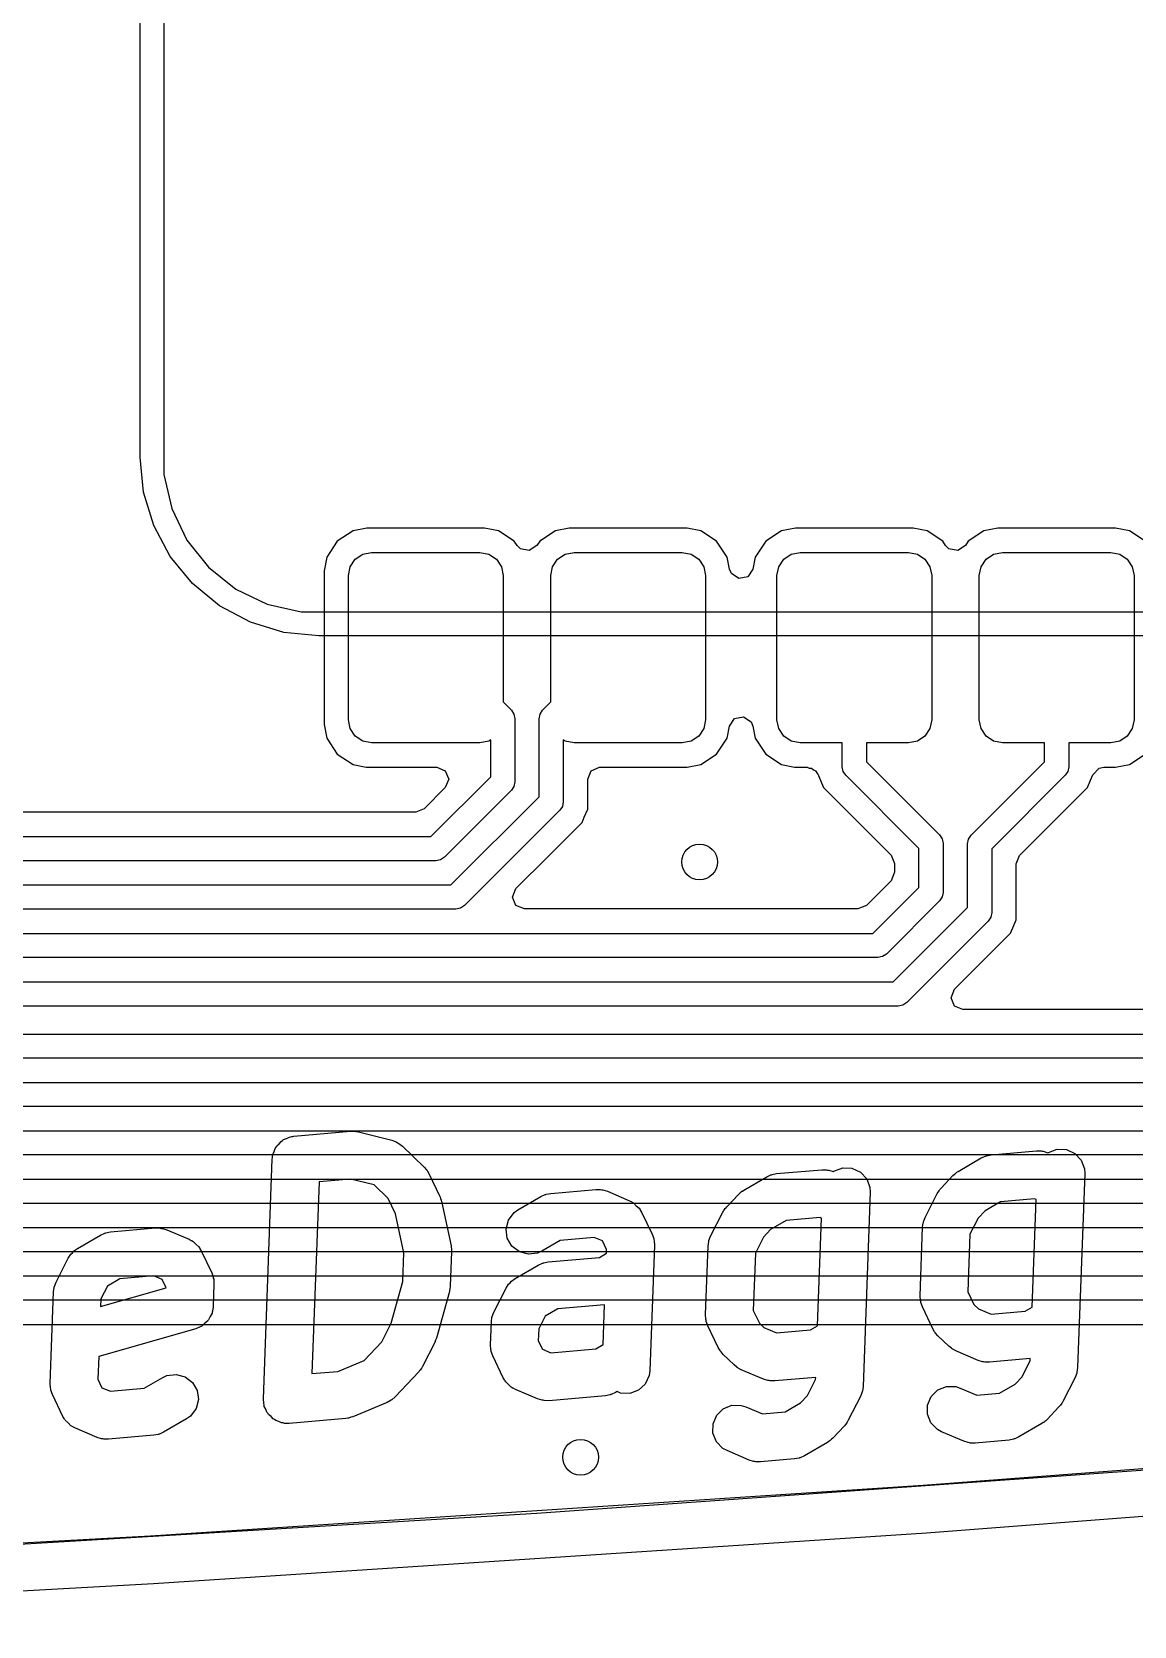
# Model space of a CAD drawing. Extents: x 94.3 to 177.3, y -118.1 to -62.3.
# Drawn here: x 153.2 to 157.83, y -117.21 to -110.51 of the extents above; entities that cross this region are included whole.
import ezdxf

# ---------------------------------------------------------------- set-up
doc = ezdxf.new("R2010")
doc.units = 0
doc.layers.add('BLACK', color=7, linetype='CONTINUOUS')

msp = doc.modelspace()

# ---------------------------------------------------------------- linework, layer by layer
at = {"layer": 'BLACK', "linetype": 'CONTINUOUS'}
for p, q in [((153.65, -112.3), (153.65, -100.5)), ((153.75, -100.5), (153.75, -112.3)), ((153.664411, -112.446318), (153.65, -112.3)), ((153.75, -112.3), (153.75, -112.373237)), ((153.75, -112.373237), (153.782594, -112.51604)), ((153.70709, -112.587013), (153.664411, -112.446318)), ((153.782594, -112.51604), (153.846147, -112.648009)), ((153.776398, -112.716678), (153.70709, -112.587013)), ((154.544464, -112.609103), (154.478307, -112.653307)), ((154.544468, -112.609102), (154.544464, -112.609103)), ((154.602797, -112.5975), (154.544468, -112.609102)), ((154.602802, -112.5975), (154.602797, -112.5975)), ((155.097198, -112.5975), (154.602802, -112.5975)), ((155.097202, -112.5975), (155.097198, -112.5975)), ((155.155531, -112.609102), (155.097202, -112.5975)), ((155.155535, -112.609103), (155.155531, -112.609102)), ((155.221692, -112.653307), (155.155535, -112.609103)), ((155.394464, -112.609103), (155.328307, -112.653307)), ((155.394468, -112.609102), (155.394464, -112.609103)), ((155.452797, -112.5975), (155.394468, -112.609102)), ((155.452802, -112.5975), (155.452797, -112.5975)), ((155.947198, -112.5975), (155.452802, -112.5975)), ((155.947202, -112.5975), (155.947198, -112.5975)), ((156.005531, -112.609102), (155.947202, -112.5975)), ((156.005535, -112.609103), (156.005531, -112.609102)), ((156.071692, -112.653307), (156.005535, -112.609103)), ((156.344464, -112.609103), (156.278307, -112.653307)), ((156.344468, -112.609102), (156.344464, -112.609103)), ((156.402797, -112.5975), (156.344468, -112.609102)), ((156.402802, -112.5975), (156.402797, -112.5975)), ((156.897198, -112.5975), (156.402802, -112.5975)), ((156.897202, -112.5975), (156.897198, -112.5975)), ((156.955531, -112.609102), (156.897202, -112.5975)), ((156.955535, -112.609103), (156.955531, -112.609102)), ((157.021692, -112.653307), (156.955535, -112.609103)), ((157.194464, -112.609103), (157.128307, -112.653307)), ((157.194468, -112.609102), (157.194464, -112.609103)), ((157.252797, -112.5975), (157.194468, -112.609102)), ((157.252802, -112.5975), (157.252797, -112.5975)), ((157.747198, -112.5975), (157.252802, -112.5975)), ((157.747202, -112.5975), (157.747198, -112.5975)), ((157.805531, -112.609102), (157.747202, -112.5975)), ((157.805535, -112.609103), (157.805531, -112.609102)), ((157.871692, -112.653307), (157.805535, -112.609103)), ((153.846147, -112.648009), (153.937472, -112.762528)), ((154.478307, -112.653307), (154.434103, -112.719464)), ((155.233426, -112.670869), (155.221692, -112.653307)), ((155.247222, -112.684665), (155.233426, -112.670869)), ((155.316574, -112.670869), (155.284755, -112.69213)), ((155.328307, -112.653307), (155.316574, -112.670869)), ((156.115896, -112.719464), (156.071692, -112.653307)), ((156.278307, -112.653307), (156.234103, -112.719464)), ((157.033426, -112.670869), (157.021692, -112.653307)), ((157.047222, -112.684665), (157.033426, -112.670869)), ((157.116574, -112.670869), (157.084755, -112.69213)), ((157.128307, -112.653307), (157.116574, -112.670869)), ((153.86967, -112.83033), (153.776398, -112.716678)), ((154.434102, -112.719468), (154.4225, -112.777797)), ((154.434103, -112.719464), (154.434102, -112.719468)), ((154.532422, -112.760188), (154.553557, -112.728557)), ((154.553557, -112.728557), (154.585188, -112.707422)), ((154.585188, -112.707422), (154.6225, -112.7)), ((154.6225, -112.7), (155.0775, -112.7)), ((155.0775, -112.7), (155.114812, -112.707422)), ((155.114812, -112.707422), (155.146443, -112.728557)), ((155.146443, -112.728557), (155.167578, -112.760188)), ((155.284755, -112.69213), (155.247222, -112.684665)), ((155.382422, -112.760188), (155.403557, -112.728557)), ((155.403557, -112.728557), (155.435188, -112.707422)), ((155.435188, -112.707422), (155.4725, -112.7)), ((155.4725, -112.7), (155.9275, -112.7)), ((155.9275, -112.7), (155.964812, -112.707422)), ((155.964812, -112.707422), (155.996443, -112.728557)), ((155.996443, -112.728557), (156.017578, -112.760188)), ((156.115897, -112.719468), (156.115896, -112.719464)), ((156.125961, -112.770064), (156.115897, -112.719468)), ((156.234102, -112.719468), (156.224039, -112.770064)), ((156.234103, -112.719464), (156.234102, -112.719468)), ((156.332422, -112.760188), (156.353557, -112.728557)), ((156.353557, -112.728557), (156.385188, -112.707422)), ((156.385188, -112.707422), (156.4225, -112.7)), ((156.4225, -112.7), (156.8775, -112.7)), ((156.8775, -112.7), (156.914812, -112.707422)), ((156.914812, -112.707422), (156.946443, -112.728557)), ((156.946443, -112.728557), (156.967578, -112.760188)), ((157.084755, -112.69213), (157.047222, -112.684665)), ((157.182422, -112.760188), (157.203557, -112.728557)), ((157.203557, -112.728557), (157.235188, -112.707422)), ((157.235188, -112.707422), (157.2725, -112.7)), ((157.2725, -112.7), (157.7275, -112.7)), ((157.7275, -112.7), (157.764812, -112.707422)), ((157.764812, -112.707422), (157.796443, -112.728557)), ((157.796443, -112.728557), (157.817578, -112.760188)), ((153.937472, -112.762528), (154.051991, -112.853853)), ((154.4225, -112.777797), (154.4225, -113.422202)), ((154.525, -112.7975), (154.532422, -112.760188)), ((154.525, -113.4025), (154.525, -112.7975)), ((155.167578, -112.760188), (155.175, -112.7975)), ((155.175, -112.7975), (155.175, -113.328158)), ((155.375, -112.7975), (155.382422, -112.760188)), ((155.375, -113.328158), (155.375, -112.7975)), ((156.017578, -112.760188), (156.025, -112.7975)), ((156.025, -112.7975), (156.025, -113.4025)), ((156.133427, -112.788089), (156.125961, -112.770064)), ((156.165246, -112.809349), (156.133427, -112.788089)), ((156.202779, -112.801883), (156.165246, -112.809349)), ((156.224039, -112.770064), (156.202779, -112.801883)), ((156.325, -112.7975), (156.332422, -112.760188)), ((156.325, -113.4025), (156.325, -112.7975)), ((156.967578, -112.760188), (156.975, -112.7975)), ((156.975, -112.7975), (156.975, -113.4025)), ((157.175, -112.7975), (157.182422, -112.760188)), ((157.175, -113.4025), (157.175, -112.7975)), ((157.817578, -112.760188), (157.825, -112.7975)), ((157.825, -112.7975), (157.825, -113.4025)), ((153.983322, -112.923602), (153.86967, -112.83033)), ((154.051991, -112.853853), (154.18396, -112.917406)), ((154.112987, -112.99291), (153.983322, -112.923602)), ((154.18396, -112.917406), (154.326763, -112.95)), ((154.326763, -112.95), (154.4, -112.95)), ((154.4, -112.95), (170.1, -112.95)), ((154.253682, -113.035589), (154.112987, -112.99291)), ((154.4, -113.05), (154.253682, -113.035589)), ((170.1, -113.05), (154.4, -113.05)), ((155.175, -113.328158), (155.209321, -113.362479)), ((155.340679, -113.362479), (155.375, -113.328158)), ((154.532422, -113.439812), (154.525, -113.4025)), ((155.209321, -113.362479), (155.220333, -113.37896)), ((155.220333, -113.37896), (155.2242, -113.3984)), ((155.2242, -113.3984), (155.2242, -113.662916)), ((155.3258, -113.3984), (155.329667, -113.37896)), ((155.3258, -113.726042), (155.3258, -113.3984)), ((155.329667, -113.37896), (155.340679, -113.362479)), ((156.025, -113.4025), (156.017578, -113.439812)), ((156.125961, -113.429934), (156.147221, -113.398116)), ((156.147221, -113.398116), (156.184754, -113.39065)), ((156.184754, -113.39065), (156.216573, -113.41191)), ((156.216573, -113.41191), (156.224039, -113.429935)), ((156.332422, -113.439812), (156.325, -113.4025)), ((156.975, -113.4025), (156.967578, -113.439812)), ((157.182422, -113.439812), (157.175, -113.4025)), ((157.825, -113.4025), (157.817578, -113.439812)), ((154.4225, -113.422202), (154.434102, -113.480531)), ((154.434102, -113.480531), (154.434103, -113.480535)), ((154.434103, -113.480535), (154.478307, -113.546692)), ((154.553557, -113.471443), (154.532422, -113.439812)), ((154.585188, -113.492578), (154.553557, -113.471443)), ((155.1226, -113.487374), (155.114812, -113.492578)), ((155.1226, -113.641874), (155.1226, -113.487374)), ((155.435188, -113.492578), (155.4274, -113.487374)), ((155.4274, -113.487374), (155.4274, -113.747084)), ((155.996443, -113.471443), (155.964812, -113.492578)), ((156.017578, -113.439812), (155.996443, -113.471443)), ((156.071692, -113.546692), (156.115896, -113.480536)), ((156.115896, -113.480536), (156.125961, -113.429934)), ((156.224039, -113.429935), (156.234102, -113.480531)), ((156.234102, -113.480531), (156.234103, -113.480535)), ((156.234103, -113.480535), (156.278307, -113.546692)), ((156.353557, -113.471443), (156.332422, -113.439812)), ((156.385188, -113.492578), (156.353557, -113.471443)), ((156.946443, -113.471443), (156.914812, -113.492578)), ((156.967578, -113.439812), (156.946443, -113.471443)), ((157.203557, -113.471443), (157.182422, -113.439812)), ((157.235188, -113.492578), (157.203557, -113.471443)), ((157.796443, -113.471443), (157.764812, -113.492578)), ((157.817578, -113.439812), (157.796443, -113.471443)), ((154.478307, -113.546692), (154.544464, -113.590896)), ((154.6225, -113.5), (154.585188, -113.492578)), ((155.0775, -113.5), (154.6225, -113.5)), ((155.114812, -113.492578), (155.0775, -113.5)), ((155.4725, -113.5), (155.435188, -113.492578)), ((155.9275, -113.5), (155.4725, -113.5)), ((155.964812, -113.492578), (155.9275, -113.5)), ((156.005536, -113.590896), (156.071692, -113.546692)), ((156.278307, -113.546692), (156.344464, -113.590896)), ((156.4225, -113.5), (156.385188, -113.492578)), ((156.5992, -113.5), (156.4225, -113.5)), ((156.5992, -113.600001), (156.5992, -113.5)), ((156.8775, -113.5), (156.7008, -113.5)), ((156.7008, -113.5), (156.7008, -113.578959)), ((156.914812, -113.492578), (156.8775, -113.5)), ((157.2725, -113.5), (157.235188, -113.492578)), ((157.4492, -113.5), (157.2725, -113.5)), ((157.4492, -113.578959), (157.4492, -113.5)), ((157.7275, -113.5), (157.5508, -113.5)), ((157.5508, -113.5), (157.5508, -113.600001)), ((157.764812, -113.492578), (157.7275, -113.5)), ((157.805536, -113.590896), (157.871692, -113.546692)), ((154.544464, -113.590896), (154.544468, -113.590897)), ((154.544468, -113.590897), (154.599062, -113.601756)), ((154.599062, -113.601756), (154.602802, -113.6025)), ((154.602802, -113.6025), (154.896307, -113.6025)), ((154.896307, -113.6025), (154.931662, -113.617145)), ((154.931662, -113.617145), (154.946307, -113.6525)), ((155.5299, -113.6525), (155.544545, -113.617145)), ((155.544545, -113.617145), (155.5799, -113.6025)), ((155.5799, -113.6025), (155.947192, -113.6025)), ((155.947192, -113.6025), (155.947198, -113.6025)), ((155.947198, -113.6025), (156.005536, -113.590896)), ((156.344464, -113.590896), (156.344468, -113.590897)), ((156.344468, -113.590897), (156.399062, -113.601756)), ((156.399062, -113.601756), (156.402802, -113.6025)), ((156.402802, -113.6025), (156.451695, -113.6025)), ((156.451695, -113.6025), (156.460883, -113.606306)), ((156.460883, -113.606306), (156.470828, -113.606306)), ((156.470828, -113.606306), (156.477861, -113.613338)), ((156.477861, -113.613338), (156.48705, -113.617145)), ((156.48705, -113.617145), (156.497889, -113.633365)), ((156.603067, -113.619441), (156.5992, -113.600001)), ((156.614079, -113.635922), (156.603067, -113.619441)), ((156.7008, -113.578959), (157.008321, -113.88648)), ((157.140679, -113.88748), (157.4492, -113.578959)), ((157.546933, -113.619441), (157.535921, -113.635922)), ((157.5508, -113.600001), (157.546933, -113.619441)), ((157.652111, -113.633366), (157.67917, -113.606306)), ((157.67917, -113.606306), (157.698305, -113.6025)), ((157.698305, -113.6025), (157.747192, -113.6025)), ((157.747192, -113.6025), (157.747198, -113.6025)), ((157.747198, -113.6025), (157.805536, -113.590896)), ((154.931662, -113.687855), (154.843262, -113.776255)), ((154.871074, -113.8934), (155.1226, -113.641874)), ((154.946307, -113.6525), (154.931662, -113.687855)), ((155.220333, -113.682356), (155.209321, -113.698837)), ((155.2242, -113.662916), (155.220333, -113.682356)), ((155.5299, -113.777577), (155.5299, -113.6525)), ((156.497889, -113.633365), (156.499441, -113.637111)), ((156.499441, -113.637111), (156.512347, -113.668269)), ((156.512347, -113.668269), (156.520039, -113.686838)), ((156.520039, -113.686838), (156.52004, -113.686841)), ((156.52004, -113.686841), (156.804455, -113.971255)), ((156.9216, -113.943443), (156.614079, -113.635922)), ((157.535921, -113.635922), (157.2274, -113.944443)), ((157.344545, -113.972255), (157.62996, -113.68684)), ((157.62996, -113.68684), (157.629961, -113.686839)), ((157.629961, -113.686839), (157.629962, -113.686838)), ((157.629962, -113.686838), (157.642632, -113.65625)), ((157.642632, -113.65625), (157.652111, -113.633366)), ((155.209321, -113.698837), (154.928037, -113.980121)), ((154.955242, -114.0966), (155.3258, -113.726042)), ((155.4274, -113.747084), (155.423533, -113.766524)), ((154.807907, -113.7909), (150.553409, -113.7909)), ((154.843262, -113.776255), (154.807907, -113.7909)), ((155.412521, -113.783005), (155.012205, -114.183321)), ((155.423533, -113.766525), (155.412521, -113.783005)), ((155.423533, -113.766524), (155.423533, -113.766525)), ((155.506561, -113.833922), (155.515649, -113.811982)), ((155.515649, -113.811982), (155.5299, -113.777577)), ((155.364937, -113.975546), (155.506561, -113.833922)), ((157.008321, -113.88648), (157.019332, -113.90296)), ((157.129667, -113.903961), (157.140679, -113.88748)), ((150.490242, -113.8934), (154.871074, -113.8934)), ((156.9216, -114.106558), (156.9216, -113.943443)), ((157.019332, -113.90296), (157.019333, -113.902961)), ((157.019333, -113.902961), (157.0232, -113.922401)), ((157.0232, -113.922401), (157.0232, -114.1276)), ((157.1258, -113.923401), (157.129667, -113.903961)), ((157.1258, -114.19114), (157.1258, -113.923401)), ((157.2274, -113.944443), (157.2274, -114.212182)), ((154.892116, -113.995), (150.4692, -113.995)), ((154.911556, -113.991133), (154.892116, -113.995)), ((154.928037, -113.980121), (154.911556, -113.991133)), ((155.228538, -114.111945), (155.364937, -113.975546)), ((156.804455, -113.971255), (156.8191, -114.00661)), ((156.8191, -114.00661), (156.8191, -114.043391)), ((157.3299, -114.00761), (157.344545, -113.972255)), ((157.3299, -114.242675), (157.3299, -114.00761)), ((156.804455, -114.078746), (156.700546, -114.182655)), ((156.8191, -114.043391), (156.804455, -114.078746)), ((150.393442, -114.0966), (154.955242, -114.0966)), ((155.213893, -114.1473), (155.228538, -114.111945)), ((155.228538, -114.182655), (155.213893, -114.1473)), ((156.728358, -114.2998), (156.9216, -114.106558)), ((157.019333, -114.14704), (157.008321, -114.163521)), ((157.0232, -114.1276), (157.019333, -114.14704)), ((154.976284, -114.1982), (150.3724, -114.1982)), ((154.995724, -114.194333), (154.976284, -114.1982)), ((155.012205, -114.183321), (154.995724, -114.194333)), ((155.263893, -114.1973), (155.228538, -114.182655)), ((156.665191, -114.1973), (155.263893, -114.1973)), ((156.700546, -114.182655), (156.665191, -114.1973)), ((157.008321, -114.163521), (156.785321, -114.386521)), ((156.81294, -114.504), (157.1258, -114.19114)), ((157.2274, -114.212182), (157.223533, -114.231622)), ((157.212521, -114.248103), (156.869903, -114.590721)), ((157.223533, -114.231623), (157.212521, -114.248103)), ((157.223533, -114.231622), (157.223533, -114.231623)), ((157.306561, -114.29902), (157.319891, -114.266838)), ((157.319891, -114.266838), (157.3299, -114.242675)), ((150.299206, -114.2998), (156.728358, -114.2998)), ((157.070836, -114.534745), (157.306559, -114.299022)), ((157.306559, -114.299022), (157.306561, -114.29902)), ((156.7494, -114.4014), (150.278164, -114.4014)), ((156.76884, -114.397533), (156.7494, -114.4014)), ((156.785321, -114.386521), (156.76884, -114.397533)), ((150.214624, -114.504), (156.81294, -114.504)), ((157.056191, -114.5701), (157.070836, -114.534745)), ((156.833982, -114.6056), (150.1952, -114.6056)), ((156.853422, -114.601733), (156.833982, -114.6056)), ((156.869903, -114.590721), (156.853422, -114.601733)), ((157.070836, -114.605455), (157.056191, -114.5701)), ((157.106191, -114.6201), (157.070836, -114.605455)), ((158.217293, -114.6201), (157.106191, -114.6201)), ((150.144442, -114.7226), (158.28046, -114.7226)), ((158.301502, -114.8242), (150.1234, -114.8242)), ((150.036424, -114.9258), (158.366042, -114.9258)), ((158.387084, -115.0274), (150.015382, -115.0274)), ((149.950842, -115.129), (159.91406, -115.129)), ((154.265106, -115.161441), (154.276994, -115.155254)), ((154.276994, -115.155254), (154.286637, -115.153445)), ((154.286637, -115.153445), (154.289118, -115.152524)), ((154.289118, -115.152524), (154.291147, -115.152599)), ((154.291147, -115.152599), (154.296262, -115.15164)), ((154.296262, -115.15164), (154.533451, -115.130889)), ((154.533451, -115.130889), (154.544722, -115.131011)), ((154.544722, -115.131011), (154.547276, -115.130638)), ((154.547276, -115.130638), (154.550149, -115.13107)), ((154.550149, -115.13107), (154.553053, -115.131102)), ((154.553053, -115.131102), (154.555512, -115.131877)), ((154.555512, -115.131877), (154.566661, -115.133555)), ((154.566661, -115.133555), (154.707195, -115.169061)), ((154.206365, -115.237851), (154.207689, -115.228127)), ((154.207689, -115.228127), (154.213273, -115.215944)), ((154.213273, -115.215944), (154.217304, -115.20316)), ((154.217304, -115.20316), (154.221334, -115.198356)), ((154.221334, -115.198356), (154.223947, -115.192657)), ((154.223947, -115.192657), (154.233769, -115.183537)), ((154.233769, -115.183537), (154.242385, -115.17327)), ((154.242385, -115.17327), (154.247946, -115.170375)), ((154.247946, -115.170375), (154.252541, -115.166109)), ((154.252541, -115.166109), (154.265106, -115.161441)), ((154.707195, -115.169061), (154.72564, -115.175702)), ((154.72564, -115.175702), (154.730674, -115.179452)), ((154.730674, -115.179452), (154.736524, -115.181734)), ((154.736524, -115.181734), (154.751932, -115.193855)), ((154.751932, -115.193855), (154.843249, -115.281467)), ((157.224951, -115.23002), (157.414703, -115.213419)), ((157.414703, -115.213419), (157.434305, -115.213632)), ((157.434305, -115.213632), (157.438992, -115.215109)), ((157.438992, -115.215109), (157.443906, -115.215159)), ((157.443906, -115.215159), (157.462608, -115.221037)), ((157.462608, -115.221037), (157.463765, -115.221529)), ((157.463765, -115.221529), (157.465858, -115.219587)), ((157.465858, -115.219587), (157.502435, -115.206002)), ((157.502435, -115.206002), (157.541426, -115.207449)), ((157.541426, -115.207449), (157.576896, -115.223707)), ((157.576896, -115.223707), (157.603444, -115.252301)), ((159.935102, -115.2306), (149.9298, -115.2306)), ((154.167677, -116.254641), (154.205046, -115.247551)), ((154.205046, -115.247551), (154.205747, -115.242393)), ((154.205571, -115.240372), (154.206365, -115.237851)), ((154.205747, -115.242393), (154.205571, -115.240372)), ((154.843249, -115.281467), (154.852562, -115.292347)), ((154.852562, -115.292347), (154.854084, -115.293715)), ((154.854084, -115.293715), (154.854931, -115.295114)), ((154.854931, -115.295114), (154.855996, -115.296359)), ((156.323632, -115.308875), (156.513384, -115.292274)), ((156.513384, -115.292274), (156.532986, -115.292487)), ((156.532986, -115.292487), (156.537673, -115.293964)), ((156.537673, -115.293964), (156.542587, -115.294014)), ((156.542587, -115.294014), (156.561289, -115.299892)), ((156.564539, -115.298442), (156.601116, -115.284857)), ((156.601116, -115.284857), (156.640107, -115.286304)), ((156.640107, -115.286304), (156.675577, -115.302562)), ((157.086708, -115.299469), (157.183363, -115.243212)), ((157.183363, -115.243212), (157.201191, -115.235059)), ((157.201191, -115.235059), (157.203562, -115.234738)), ((157.203562, -115.234738), (157.205684, -115.233634)), ((157.205684, -115.233634), (157.224951, -115.23002)), ((157.603444, -115.252301), (157.617029, -115.288878)), ((157.617029, -115.288878), (157.618225, -115.308445)), ((149.854042, -115.3322), (159.999642, -115.3322)), ((154.401634, -115.343184), (154.371739, -116.148856)), ((154.53405, -115.331599), (154.401634, -115.343184)), ((154.632556, -115.356486), (154.53405, -115.331599)), ((154.691652, -115.413185), (154.632556, -115.356486)), ((154.855996, -115.296359), (154.856818, -115.298234)), ((154.856818, -115.298234), (154.864233, -115.310487)), ((154.864233, -115.310487), (154.908112, -115.402249)), ((156.185389, -115.378324), (156.282044, -115.322067)), ((156.282044, -115.322067), (156.299872, -115.313914)), ((156.299872, -115.313914), (156.302243, -115.313593)), ((156.302243, -115.313593), (156.304365, -115.312489)), ((156.304365, -115.312489), (156.323632, -115.308875)), ((156.561289, -115.299892), (156.562446, -115.300384)), ((156.562446, -115.300384), (156.564539, -115.298442)), ((156.675577, -115.302562), (156.702125, -115.331156)), ((156.702125, -115.331156), (156.71571, -115.367733)), ((157.015097, -115.369336), (157.064315, -115.317229)), ((157.064315, -115.317229), (157.069381, -115.312823)), ((157.069381, -115.312823), (157.070814, -115.310943)), ((157.070814, -115.310943), (157.075114, -115.307838)), ((157.075114, -115.307838), (157.079108, -115.304366)), ((157.079108, -115.304366), (157.08126, -115.303401)), ((157.08126, -115.303401), (157.086708, -115.299469)), ((157.618225, -115.308445), (157.587974, -116.123708)), ((154.7226, -115.477907), (154.691652, -115.413185)), ((154.908112, -115.402249), (154.909014, -115.404736)), ((154.909014, -115.404736), (154.909689, -115.405714)), ((154.909689, -115.405714), (154.912098, -115.413242)), ((154.912098, -115.413242), (154.914795, -115.420678)), ((154.914795, -115.420678), (154.914858, -115.421864)), ((154.914858, -115.421864), (154.915665, -115.424385)), ((154.915665, -115.424385), (154.955985, -115.612061)), ((155.236632, -115.461331), (155.333286, -115.405073)), ((155.333286, -115.405073), (155.351114, -115.396919)), ((155.351114, -115.396919), (155.353486, -115.396598)), ((155.353486, -115.396598), (155.355608, -115.395494)), ((155.355608, -115.395494), (155.374875, -115.39188)), ((155.374875, -115.39188), (155.564627, -115.375279)), ((155.564627, -115.375279), (155.584229, -115.375492)), ((155.584229, -115.375492), (155.588916, -115.376969)), ((155.588916, -115.376969), (155.59383, -115.377019)), ((155.59383, -115.377019), (155.612532, -115.382897)), ((155.612532, -115.382897), (155.705627, -115.422553)), ((155.705627, -115.422553), (155.715014, -115.427691)), ((155.715014, -115.427691), (155.717483, -115.428563)), ((155.717483, -115.428563), (155.718849, -115.42979)), ((156.113778, -115.448191), (156.162996, -115.396084)), ((156.162996, -115.396084), (156.168062, -115.391678)), ((156.168062, -115.391678), (156.169495, -115.389798)), ((156.169495, -115.389798), (156.173795, -115.386693)), ((156.173795, -115.386693), (156.177789, -115.383221)), ((156.177789, -115.383221), (156.179941, -115.382256)), ((156.179941, -115.382256), (156.185389, -115.378324)), ((156.716906, -115.3873), (156.686655, -116.202563)), ((156.71571, -115.367733), (156.716906, -115.3873)), ((156.947701, -115.492659), (156.998697, -115.392596)), ((156.998697, -115.392596), (157.002262, -115.387027)), ((157.002262, -115.387027), (157.003097, -115.384838)), ((157.003097, -115.384838), (157.006377, -115.3806)), ((157.006377, -115.3806), (157.009267, -115.376087)), ((157.009267, -115.376087), (157.011049, -115.374565)), ((157.011049, -115.374565), (157.015097, -115.369336)), ((157.264651, -115.427309), (157.199791, -115.465061)), ((157.407227, -115.414836), (157.264651, -115.427309)), ((157.397271, -115.869442), (157.414032, -115.417734)), ((157.414032, -115.417734), (157.407227, -115.414836)), ((160.020684, -115.4338), (149.833, -115.4338)), ((154.757821, -115.641848), (154.7226, -115.477907)), ((155.197094, -115.503844), (155.220737, -115.472805)), ((155.220737, -115.472805), (155.236632, -115.461331)), ((155.718849, -115.42979), (155.722823, -115.431966)), ((155.722823, -115.431966), (155.734305, -115.44368)), ((155.734305, -115.44368), (155.746505, -115.454643)), ((155.746505, -115.454643), (155.748849, -115.458517)), ((155.748849, -115.458517), (155.750136, -115.45983)), ((155.750136, -115.45983), (155.751114, -115.462259)), ((155.751114, -115.462259), (155.756654, -115.471415)), ((155.756654, -115.471415), (155.800533, -115.563177)), ((156.046382, -115.571515), (156.097378, -115.471452)), ((156.097378, -115.471452), (156.100942, -115.465883)), ((156.100942, -115.465883), (156.101778, -115.463693)), ((156.101778, -115.463693), (156.105059, -115.459454)), ((156.105059, -115.459454), (156.107948, -115.454942)), ((156.107948, -115.454942), (156.109729, -115.45342)), ((156.109729, -115.45342), (156.113778, -115.448191)), ((156.505908, -115.493691), (156.363332, -115.506164)), ((156.512713, -115.496589), (156.505908, -115.493691)), ((156.940555, -115.510913), (156.947701, -115.492659)), ((157.199791, -115.465061), (157.170362, -115.496218)), ((149.757242, -115.5354), (161.56766, -115.5354)), ((153.483211, -115.566933), (153.501039, -115.55878)), ((153.501039, -115.55878), (153.50341, -115.558459)), ((153.50341, -115.558459), (153.505532, -115.557355)), ((153.505532, -115.557355), (153.524799, -115.553741)), ((153.524799, -115.553741), (153.714551, -115.53714)), ((153.714551, -115.53714), (153.734153, -115.537353)), ((153.734153, -115.537353), (153.73884, -115.53883)), ((153.73884, -115.53883), (153.743754, -115.53888)), ((153.743754, -115.53888), (153.762456, -115.544758)), ((153.762456, -115.544758), (153.855551, -115.584414)), ((155.187128, -115.541568), (155.197094, -115.503844)), ((155.192356, -115.580234), (155.187128, -115.541568)), ((156.298472, -115.543916), (156.269044, -115.575072)), ((156.363332, -115.506164), (156.298472, -115.543916)), ((156.495952, -115.948298), (156.512713, -115.496589)), ((156.92619, -115.822098), (156.936867, -115.534358)), ((156.936867, -115.534358), (156.93951, -115.514934)), ((156.93951, -115.514934), (156.940389, -115.513015)), ((156.940389, -115.513015), (156.940555, -115.510913)), ((157.170362, -115.496218), (157.13591, -115.563819)), ((153.370662, -115.634664), (153.386556, -115.62319)), ((153.386556, -115.62319), (153.483211, -115.566933)), ((153.855551, -115.584414), (153.864938, -115.589552)), ((153.864938, -115.589552), (153.867407, -115.590424)), ((153.867407, -115.590424), (153.868773, -115.591651)), ((153.868773, -115.591651), (153.872747, -115.593827)), ((153.872747, -115.593827), (153.884229, -115.605541)), ((153.884229, -115.605541), (153.896429, -115.616504)), ((153.896429, -115.616504), (153.898773, -115.620378)), ((153.898773, -115.620378), (153.90006, -115.621691)), ((153.90006, -115.621691), (153.901038, -115.62412)), ((153.901038, -115.62412), (153.906578, -115.633276)), ((154.955985, -115.612061), (154.956403, -115.615734)), ((154.956403, -115.615734), (154.956951, -115.617208)), ((154.956951, -115.617208), (154.957389, -115.624386)), ((154.957389, -115.624386), (154.958205, -115.631539)), ((155.211984, -115.613956), (155.192356, -115.580234)), ((155.243023, -115.637599), (155.211984, -115.613956)), ((155.414575, -115.589169), (155.33724, -115.634183)), ((155.557151, -115.576696), (155.414575, -115.589169)), ((155.59251, -115.591758), (155.557151, -115.576696)), ((155.609472, -115.62723), (155.59251, -115.591758)), ((155.608868, -115.6435), (155.609472, -115.62723)), ((155.810248, -115.610025), (155.790674, -116.137548)), ((155.800533, -115.563177), (155.807216, -115.581606)), ((155.807216, -115.581606), (155.807459, -115.58617)), ((155.807459, -115.58617), (155.809052, -115.590458)), ((155.809052, -115.590458), (155.810248, -115.610025)), ((156.024871, -115.900953), (156.035548, -115.613214)), ((156.035548, -115.613214), (156.038191, -115.59379)), ((156.038191, -115.59379), (156.039069, -115.591874)), ((156.039069, -115.591874), (156.039235, -115.589769)), ((156.039235, -115.589769), (156.046382, -115.571515)), ((156.269044, -115.575072), (156.234591, -115.642675)), ((157.13591, -115.563819), (157.126965, -115.804893)), ((161.588702, -115.637), (149.7362, -115.637)), ((153.296767, -115.764274), (153.347764, -115.664209)), ((153.347764, -115.664209), (153.358334, -115.6477)), ((153.358334, -115.6477), (153.365193, -115.641842)), ((153.365193, -115.641842), (153.370662, -115.634664)), ((153.906578, -115.633276), (153.950457, -115.725038)), ((154.753382, -115.761459), (154.757821, -115.641848)), ((154.958147, -115.636774), (154.952808, -115.780644)), ((154.958205, -115.631539), (154.957921, -115.633086)), ((154.957921, -115.633086), (154.958147, -115.636774)), ((155.225955, -115.749069), (155.32261, -115.692812)), ((155.280747, -115.647565), (155.243023, -115.637599)), ((155.319413, -115.642337), (155.280747, -115.647565)), ((155.33724, -115.634183), (155.319413, -115.642337)), ((155.32261, -115.692812), (155.340438, -115.684659)), ((155.340438, -115.684659), (155.342809, -115.684338)), ((155.342809, -115.684338), (155.344931, -115.683234)), ((155.344931, -115.683234), (155.364199, -115.67962)), ((155.364199, -115.67962), (155.579116, -115.660817)), ((155.579116, -115.660817), (155.608868, -115.6435)), ((156.234591, -115.642675), (156.225646, -115.883748)), ((149.660442, -115.7386), (161.653242, -115.7386)), ((153.564499, -115.75103), (153.512593, -115.781242)), ((153.707075, -115.738557), (153.564499, -115.75103)), ((153.742434, -115.753619), (153.707075, -115.738557)), ((153.758942, -115.788141), (153.742434, -115.753619)), ((153.950457, -115.725038), (153.95714, -115.743467)), ((153.95714, -115.743467), (153.957383, -115.748031)), ((153.957383, -115.748031), (153.958976, -115.752319)), ((153.958976, -115.752319), (153.960172, -115.771886)), ((154.704673, -115.936437), (154.753382, -115.761459)), ((155.204592, -115.767721), (155.210061, -115.760543)), ((155.210061, -115.760543), (155.225955, -115.749069)), ((153.271696, -116.189626), (153.285932, -115.805973)), ((153.285932, -115.805973), (153.288575, -115.786549)), ((153.288575, -115.786549), (153.289454, -115.78463)), ((153.289454, -115.78463), (153.28962, -115.782528)), ((153.28962, -115.782528), (153.296767, -115.764274)), ((153.483795, -115.867252), (153.758942, -115.788141)), ((153.512593, -115.781242), (153.484976, -115.835433)), ((153.960172, -115.771886), (153.956613, -115.867799)), ((154.949214, -115.803754), (154.894659, -115.99973)), ((154.94967, -115.801148), (154.949214, -115.803754)), ((154.950165, -115.800069), (154.94967, -115.801148)), ((154.951231, -115.792234), (154.950165, -115.800069)), ((154.952595, -115.784444), (154.951231, -115.792234)), ((154.952808, -115.780644), (154.952451, -115.783264)), ((154.952451, -115.783264), (154.952595, -115.784444)), ((155.136166, -115.890153), (155.187163, -115.790088)), ((155.187163, -115.790088), (155.197733, -115.773579)), ((155.197733, -115.773579), (155.204592, -115.767721)), ((156.927386, -115.841665), (156.92619, -115.822098)), ((157.126965, -115.804893), (157.152364, -115.85801)), ((161.674284, -115.8402), (149.6394, -115.8402)), ((153.484976, -115.835433), (153.483795, -115.867252)), ((153.951944, -115.894509), (153.944293, -115.908335)), ((153.952374, -115.890703), (153.951944, -115.894509)), ((153.95397, -115.887223), (153.952374, -115.890703)), ((153.956613, -115.867799), (153.95397, -115.887223)), ((155.129019, -115.908407), (155.136166, -115.890153)), ((155.403898, -115.876909), (155.351992, -115.907121)), ((155.600847, -115.859679), (155.403898, -115.876909)), ((155.594633, -116.027153), (155.600847, -115.859679)), ((156.225646, -115.883748), (156.251046, -115.936865)), ((156.928978, -115.845952), (156.927386, -115.841665)), ((156.929222, -115.850516), (156.928978, -115.845952)), ((156.935905, -115.868945), (156.929222, -115.850516)), ((156.979783, -115.960708), (156.935905, -115.868945)), ((157.152364, -115.85801), (157.171684, -115.876546)), ((157.171684, -115.876546), (157.224943, -115.899233)), ((157.224943, -115.899233), (157.367519, -115.886759)), ((157.367519, -115.886759), (157.397271, -115.869442)), ((149.608909, -115.9427), (161.704775, -115.9427)), ((153.884315, -115.960197), (153.47599, -116.077597)), ((153.902533, -115.95296), (153.884315, -115.960197)), ((153.905527, -115.950574), (153.902533, -115.95296)), ((153.909118, -115.949241), (153.905527, -115.950574)), ((153.920694, -115.938492), (153.909118, -115.949241)), ((153.933052, -115.928649), (153.920694, -115.938492)), ((153.934906, -115.925297), (153.933052, -115.928649)), ((153.937712, -115.922693), (153.934906, -115.925297)), ((153.944293, -115.908335), (153.937712, -115.922693)), ((154.664756, -116.01476), (154.704673, -115.936437)), ((155.121772, -116.027765), (155.125331, -115.931852)), ((155.125331, -115.931852), (155.127974, -115.912428)), ((155.127974, -115.912428), (155.128853, -115.910509)), ((155.128853, -115.910509), (155.129019, -115.908407)), ((155.324375, -115.961312), (155.322547, -116.01056)), ((155.351992, -115.907121), (155.324375, -115.961312)), ((156.026067, -115.92052), (156.024871, -115.900953)), ((156.027659, -115.924807), (156.026067, -115.92052)), ((156.027903, -115.929371), (156.027659, -115.924807)), ((156.034586, -115.9478), (156.027903, -115.929371)), ((156.078464, -116.039563), (156.034586, -115.9478)), ((156.251046, -115.936865), (156.270365, -115.955401)), ((156.270365, -115.955401), (156.323625, -115.978089)), ((156.466201, -115.965615), (156.495952, -115.948298)), ((156.987197, -115.972959), (156.979783, -115.960708)), ((154.590718, -116.093144), (154.664756, -116.01476)), ((154.887418, -116.018319), (154.836421, -116.118383)), ((154.887502, -116.018102), (154.887418, -116.018319)), ((154.887576, -116.018009), (154.887502, -116.018102)), ((154.891091, -116.008936), (154.887576, -116.018009)), ((154.894565, -116.000065), (154.891091, -116.008936)), ((154.894574, -115.999948), (154.894565, -116.000065)), ((154.894659, -115.99973), (154.894574, -115.999948)), ((155.122968, -116.047332), (155.121772, -116.027765)), ((155.322547, -116.01056), (155.339509, -116.046032)), ((155.564881, -116.04447), (155.594633, -116.027153)), ((156.323625, -115.978089), (156.466201, -115.965615)), ((156.98802, -115.974835), (156.987197, -115.972959)), ((156.989085, -115.97608), (156.98802, -115.974835)), ((156.989933, -115.97748), (156.989085, -115.97608)), ((156.991453, -115.978846), (156.989933, -115.97748)), ((157.000768, -115.989728), (156.991453, -115.978846)), ((157.046426, -116.033534), (157.000768, -115.989728)), ((153.47599, -116.077597), (153.472471, -116.172421)), ((154.480529, -116.139338), (154.590718, -116.093144)), ((155.12456, -116.051619), (155.122968, -116.047332)), ((155.124804, -116.056183), (155.12456, -116.051619)), ((155.131487, -116.074612), (155.124804, -116.056183)), ((155.175365, -116.166375), (155.131487, -116.074612)), ((155.339509, -116.046032), (155.374868, -116.061094)), ((155.374868, -116.061094), (155.564881, -116.04447)), ((156.085879, -116.051816), (156.078464, -116.039563)), ((156.086701, -116.053689), (156.085879, -116.051816)), ((156.087765, -116.054932), (156.086701, -116.053689)), ((156.088614, -116.056335), (156.087765, -116.054932)), ((156.090137, -116.057703), (156.088614, -116.056335)), ((156.099448, -116.068582), (156.090137, -116.057703)), ((156.145106, -116.112389), (156.099448, -116.068582)), ((157.057886, -116.042549), (157.046426, -116.033534)), ((157.059272, -116.043963), (157.057886, -116.042549)), ((157.060624, -116.044703), (157.059272, -116.043963)), ((157.061833, -116.045654), (157.060624, -116.044703)), ((157.063671, -116.046371), (157.061833, -116.045654)), ((157.076468, -116.053376), (157.063671, -116.046371)), ((157.169564, -116.093033), (157.076468, -116.053376)), ((157.188265, -116.098911), (157.169564, -116.093033)), ((157.38925, -116.085621), (157.21747, -116.100651)), ((157.354477, -116.161847), (157.38893, -116.094246)), ((157.38893, -116.094246), (157.38925, -116.085621)), ((153.667367, -116.210481), (153.744705, -116.165468)), ((153.744705, -116.165468), (153.762533, -116.157315)), ((153.762533, -116.157315), (153.801199, -116.152087)), ((153.801199, -116.152087), (153.838923, -116.162053)), ((153.838923, -116.162053), (153.869962, -116.185697)), ((154.371739, -116.148856), (154.480529, -116.139338)), ((154.820023, -116.141642), (154.721588, -116.245856)), ((154.824069, -116.136414), (154.820023, -116.141642)), ((154.825851, -116.134893), (154.824069, -116.136414)), ((154.828741, -116.130378), (154.825851, -116.134893)), ((154.832022, -116.12614), (154.828741, -116.130378)), ((154.832856, -116.12395), (154.832022, -116.12614)), ((154.836421, -116.118383), (154.832856, -116.12395)), ((155.788031, -116.156972), (155.771773, -116.192442)), ((155.790674, -116.137548), (155.788031, -116.156972)), ((156.156571, -116.121408), (156.145106, -116.112389)), ((156.157954, -116.122819), (156.156571, -116.121408)), ((156.159303, -116.123557), (156.157954, -116.122819)), ((156.160514, -116.12451), (156.159303, -116.123557)), ((156.162355, -116.125228), (156.160514, -116.12451)), ((156.175149, -116.132232), (156.162355, -116.125228)), ((156.268245, -116.171888), (156.175149, -116.132232)), ((156.487931, -116.164477), (156.31615, -116.179506)), ((156.48761, -116.173102), (156.487931, -116.164477)), ((157.19318, -116.09896), (157.188265, -116.098911)), ((157.197868, -116.100438), (157.19318, -116.09896)), ((157.21747, -116.100651), (157.197868, -116.100438)), ((157.325047, -116.193005), (157.354477, -116.161847)), ((157.577139, -116.165408), (157.526142, -116.265471)), ((157.584286, -116.147154), (157.577139, -116.165408)), ((157.584451, -116.14505), (157.584286, -116.147154)), ((157.585331, -116.143132), (157.584451, -116.14505)), ((157.587974, -116.123708), (157.585331, -116.143132)), ((153.272892, -116.209193), (153.271696, -116.189626)), ((153.274484, -116.21348), (153.272892, -116.209193)), ((153.274728, -116.218044), (153.274484, -116.21348)), ((153.281411, -116.236473), (153.274728, -116.218044)), ((153.472471, -116.172421), (153.489433, -116.207893)), ((153.489433, -116.207893), (153.524792, -116.222955)), ((153.524792, -116.222955), (153.667367, -116.210481)), ((153.869962, -116.185697), (153.889589, -116.219419)), ((153.889589, -116.219419), (153.894817, -116.258085)), ((155.180906, -116.175531), (155.175365, -116.166375)), ((155.181884, -116.17796), (155.180906, -116.175531)), ((155.183169, -116.179271), (155.181884, -116.17796)), ((155.185515, -116.183147), (155.183169, -116.179271)), ((155.19771, -116.194106), (155.185515, -116.183147)), ((155.209197, -116.205824), (155.19771, -116.194106)), ((155.213173, -116.208), (155.209197, -116.205824)), ((155.214537, -116.209226), (155.213173, -116.208)), ((155.216999, -116.210095), (155.214537, -116.209226)), ((155.226392, -116.215237), (155.216999, -116.210095)), ((155.319488, -116.254893), (155.226392, -116.215237)), ((155.646172, -116.228568), (155.628344, -116.236721)), ((155.653156, -116.224502), (155.646172, -116.228568)), ((155.667611, -116.231128), (155.653156, -116.224502)), ((155.706602, -116.232575), (155.667611, -116.231128)), ((155.743179, -116.21899), (155.706602, -116.232575)), ((155.771773, -116.192442), (155.743179, -116.21899)), ((156.286947, -116.177766), (156.268245, -116.171888)), ((156.29186, -116.177814), (156.286947, -116.177766)), ((156.296548, -116.179293), (156.29186, -116.177814)), ((156.31615, -116.179506), (156.296548, -116.179293)), ((156.453158, -116.240703), (156.48761, -116.173102)), ((156.682967, -116.226008), (156.67582, -116.244262)), ((156.683132, -116.223905), (156.682967, -116.226008)), ((156.684012, -116.221987), (156.683132, -116.223905)), ((156.686655, -116.202563), (156.684012, -116.221987)), ((156.973176, -116.244837), (157.00104, -116.217524)), ((157.00104, -116.217524), (157.037236, -116.202953)), ((157.037236, -116.202953), (157.076252, -116.203343)), ((157.076252, -116.203343), (157.094954, -116.209221)), ((157.094954, -116.209221), (157.165049, -116.23908)), ((157.165049, -116.23908), (157.260187, -116.230756)), ((157.260187, -116.230756), (157.325047, -116.193005)), ((153.325289, -116.328236), (153.281411, -116.236473)), ((153.884851, -116.295809), (153.861207, -116.326847)), ((153.894817, -116.258085), (153.884851, -116.295809)), ((154.168873, -116.274208), (154.167677, -116.254641)), ((154.171056, -116.280087), (154.168873, -116.274208)), ((154.171603, -116.286332), (154.171056, -116.280087)), ((154.17779, -116.298217), (154.171603, -116.286332)), ((154.182458, -116.310785), (154.17779, -116.298217)), ((154.687552, -116.269414), (154.543459, -116.329821)), ((154.704802, -116.260099), (154.687552, -116.269414)), ((154.705669, -116.259224), (154.704802, -116.260099)), ((154.706795, -116.25872), (154.705669, -116.259224)), ((154.721588, -116.245856), (154.706795, -116.25872)), ((155.33819, -116.260771), (155.319488, -116.254893)), ((155.343103, -116.260819), (155.33819, -116.260771)), ((155.347791, -116.262298), (155.343103, -116.260819)), ((155.367393, -116.262511), (155.347791, -116.262298)), ((155.604583, -116.24176), (155.367393, -116.262511)), ((155.623851, -116.238147), (155.604583, -116.24176)), ((155.625974, -116.237041), (155.623851, -116.238147)), ((155.628344, -116.236721), (155.625974, -116.237041)), ((156.071857, -116.323692), (156.099721, -116.296379)), ((156.099721, -116.296379), (156.135917, -116.281808)), ((156.135917, -116.281808), (156.174933, -116.282198)), ((156.174933, -116.282198), (156.193635, -116.288076)), ((156.193635, -116.288076), (156.263729, -116.317934)), ((156.358872, -116.309611), (156.423727, -116.271861)), ((156.423727, -116.271861), (156.453158, -116.240703)), ((156.67582, -116.244262), (156.624823, -116.344326)), ((156.957495, -116.31975), (156.957885, -116.280734)), ((156.957885, -116.280734), (156.973176, -116.244837)), ((157.509744, -116.288729), (157.460527, -116.340836)), ((157.51379, -116.283501), (157.509744, -116.288729)), ((157.515572, -116.28198), (157.51379, -116.283501)), ((157.518463, -116.277464), (157.515572, -116.28198)), ((157.521743, -116.273227), (157.518463, -116.277464)), ((157.522577, -116.271038), (157.521743, -116.273227)), ((157.526142, -116.265471), (157.522577, -116.271038)), ((153.33083, -116.337392), (153.325289, -116.328236)), ((153.331808, -116.339821), (153.33083, -116.337392)), ((153.333093, -116.341132), (153.331808, -116.339821)), ((153.335439, -116.345008), (153.333093, -116.341132)), ((153.347634, -116.355967), (153.335439, -116.345008)), ((153.359121, -116.367685), (153.347634, -116.355967)), ((153.845313, -116.338321), (153.748658, -116.394579)), ((153.861207, -116.326847), (153.845313, -116.338321)), ((154.186725, -116.31538), (154.182458, -116.310785)), ((154.18962, -116.320942), (154.186725, -116.31538)), ((154.199886, -116.329556), (154.18962, -116.320942)), ((154.209006, -116.339379), (154.199886, -116.329556)), ((154.214705, -116.341991), (154.209006, -116.339379)), ((154.219509, -116.346022), (154.214705, -116.341991)), ((154.232292, -116.350052), (154.219509, -116.346022)), ((154.244476, -116.355637), (154.232292, -116.350052)), ((154.250741, -116.355869), (154.244476, -116.355637)), ((154.256722, -116.357755), (154.250741, -116.355869)), ((154.276324, -116.357968), (154.256722, -116.357755)), ((154.513513, -116.337216), (154.276324, -116.357968)), ((154.522111, -116.335603), (154.513513, -116.337216)), ((154.524725, -116.335592), (154.522111, -116.335603)), ((154.528701, -116.334366), (154.524725, -116.335592)), ((154.53278, -116.333602), (154.528701, -116.334366)), ((154.535091, -116.332398), (154.53278, -116.333602)), ((154.543459, -116.329821), (154.535091, -116.332398)), ((156.056176, -116.398605), (156.056566, -116.359589)), ((156.056566, -116.359589), (156.071857, -116.323692)), ((156.263729, -116.317934), (156.358872, -116.309611)), ((156.612471, -116.362357), (156.608424, -116.367586)), ((156.614253, -116.360836), (156.612471, -116.362357)), ((156.61714, -116.356325), (156.614253, -116.360836)), ((156.620424, -116.352084), (156.61714, -116.356325)), ((156.621259, -116.349891), (156.620424, -116.352084)), ((156.624823, -116.344326), (156.621259, -116.349891)), ((156.972066, -116.355946), (156.957495, -116.31975)), ((156.999379, -116.38381), (156.972066, -116.355946)), ((157.438133, -116.358596), (157.341478, -116.414854)), ((157.443579, -116.354664), (157.438133, -116.358596)), ((157.445734, -116.353699), (157.443579, -116.354664)), ((157.449732, -116.350222), (157.445734, -116.353699)), ((157.454027, -116.347122), (157.449732, -116.350222)), ((157.455457, -116.345243), (157.454027, -116.347122)), ((157.460527, -116.340836), (157.455457, -116.345243)), ((153.363097, -116.369861), (153.359121, -116.367685)), ((153.364461, -116.371087), (153.363097, -116.369861)), ((153.366923, -116.371956), (153.364461, -116.371087)), ((153.376316, -116.377098), (153.366923, -116.371956)), ((153.469412, -116.416754), (153.376316, -116.377098)), ((153.488114, -116.422632), (153.469412, -116.416754)), ((153.493027, -116.42268), (153.488114, -116.422632)), ((153.497715, -116.424159), (153.493027, -116.42268)), ((153.517317, -116.424372), (153.497715, -116.424159)), ((153.70707, -116.407771), (153.517317, -116.424372)), ((153.726337, -116.404157), (153.70707, -116.407771)), ((153.728458, -116.403052), (153.726337, -116.404157)), ((153.73083, -116.402732), (153.728458, -116.403052)), ((153.748658, -116.394579), (153.73083, -116.402732)), ((156.070747, -116.434801), (156.056176, -116.398605)), ((156.544415, -116.432555), (156.542257, -116.433521)), ((156.548414, -116.429076), (156.544415, -116.432555)), ((156.552709, -116.425977), (156.548414, -116.429076)), ((156.55414, -116.424097), (156.552709, -116.425977)), ((156.559207, -116.419692), (156.55414, -116.424097)), ((156.608424, -116.367586), (156.559207, -116.419692)), ((160.181901, -116.370469), (156.939465, -116.618624)), ((157.016574, -116.393223), (156.999379, -116.38381)), ((157.10967, -116.432879), (157.016574, -116.393223)), ((157.128372, -116.438757), (157.10967, -116.432879)), ((157.29989, -116.428046), (157.157576, -116.440497)), ((157.319157, -116.424432), (157.29989, -116.428046)), ((157.321278, -116.423327), (157.319157, -116.424432)), ((157.32365, -116.423007), (157.321278, -116.423327)), ((157.341478, -116.414854), (157.32365, -116.423007)), ((156.09806, -116.462665), (156.070747, -116.434801)), ((156.115255, -116.472078), (156.09806, -116.462665)), ((156.208351, -116.511734), (156.115255, -116.472078)), ((156.440159, -116.493709), (156.422332, -116.501863)), ((156.536814, -116.437451), (156.440159, -116.493709)), ((156.542257, -116.433521), (156.536814, -116.437451)), ((157.133285, -116.438805), (157.128372, -116.438757)), ((157.137973, -116.440284), (157.133285, -116.438805)), ((157.157576, -116.440497), (157.137973, -116.440284)), ((155.316992, -116.734411), (158.561402, -116.503874)), ((156.227053, -116.517612), (156.208351, -116.511734)), ((156.231966, -116.51766), (156.227053, -116.517612)), ((156.236654, -116.519139), (156.231966, -116.51766)), ((156.256256, -116.519353), (156.236654, -116.519139)), ((156.39857, -116.506902), (156.256256, -116.519353)), ((156.417838, -116.503289), (156.39857, -116.506902)), ((156.419961, -116.502183), (156.417838, -116.503289)), ((156.422332, -116.501863), (156.419961, -116.502183)), ((156.938921, -116.618663), (153.693897, -116.831485)), ((156.939465, -116.618624), (156.938921, -116.618663)), ((160.198603, -116.570275), (156.953373, -116.818644)), ((152.070263, -116.929588), (155.316992, -116.734411)), ((153.693353, -116.831518), (150.44611, -117.008979)), ((153.693897, -116.831485), (153.693353, -116.831518)), ((156.953373, -116.818644), (153.705629, -117.031644)), ((153.705629, -117.031644), (150.455758, -117.209249))]:
    msp.add_line(p, q, dxfattribs=at)
at = {"layer": 'BLACK'}
for centre in [(156, -114), (155.5, -116.5)]:
    msp.add_circle(centre, 0.075, dxfattribs=at)

doc.saveas('drawing.dxf')
